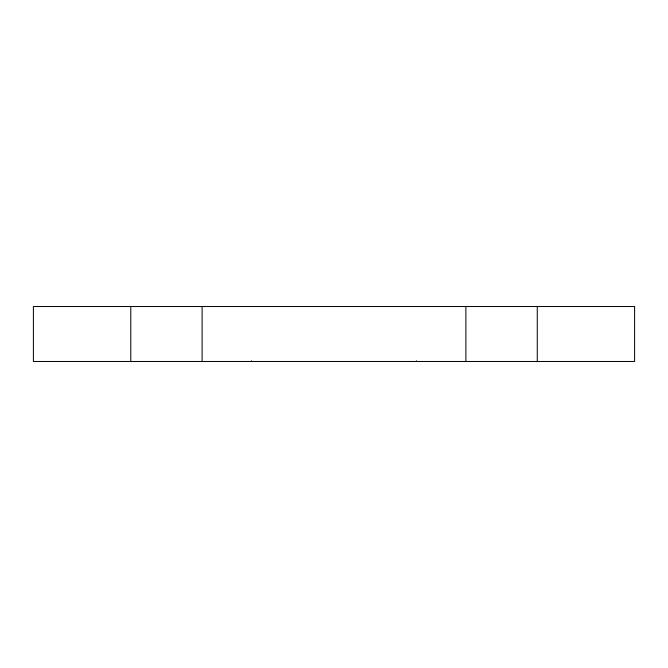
<?xml version="1.0" encoding="UTF-8"?>
<svg xmlns="http://www.w3.org/2000/svg" width="668" height="668" viewBox="0 0 668 668"><rect width="100%" height="100%" fill="white"/><g stroke="black" fill="none" stroke-linecap="round" stroke-linejoin="round"><path stroke-width="1" d="M537.272 306.52L537.272 361.48M465.888 306.52L465.888 361.48M416.431 360.787L416.431 361.48M251.569 360.787L251.569 361.48M202.112 306.52L202.112 361.48M130.794 306.52L130.794 361.48M634.6 306.52L33.4 306.52L33.4 361.48L634.6 361.48L634.6 306.52"/></g></svg>
